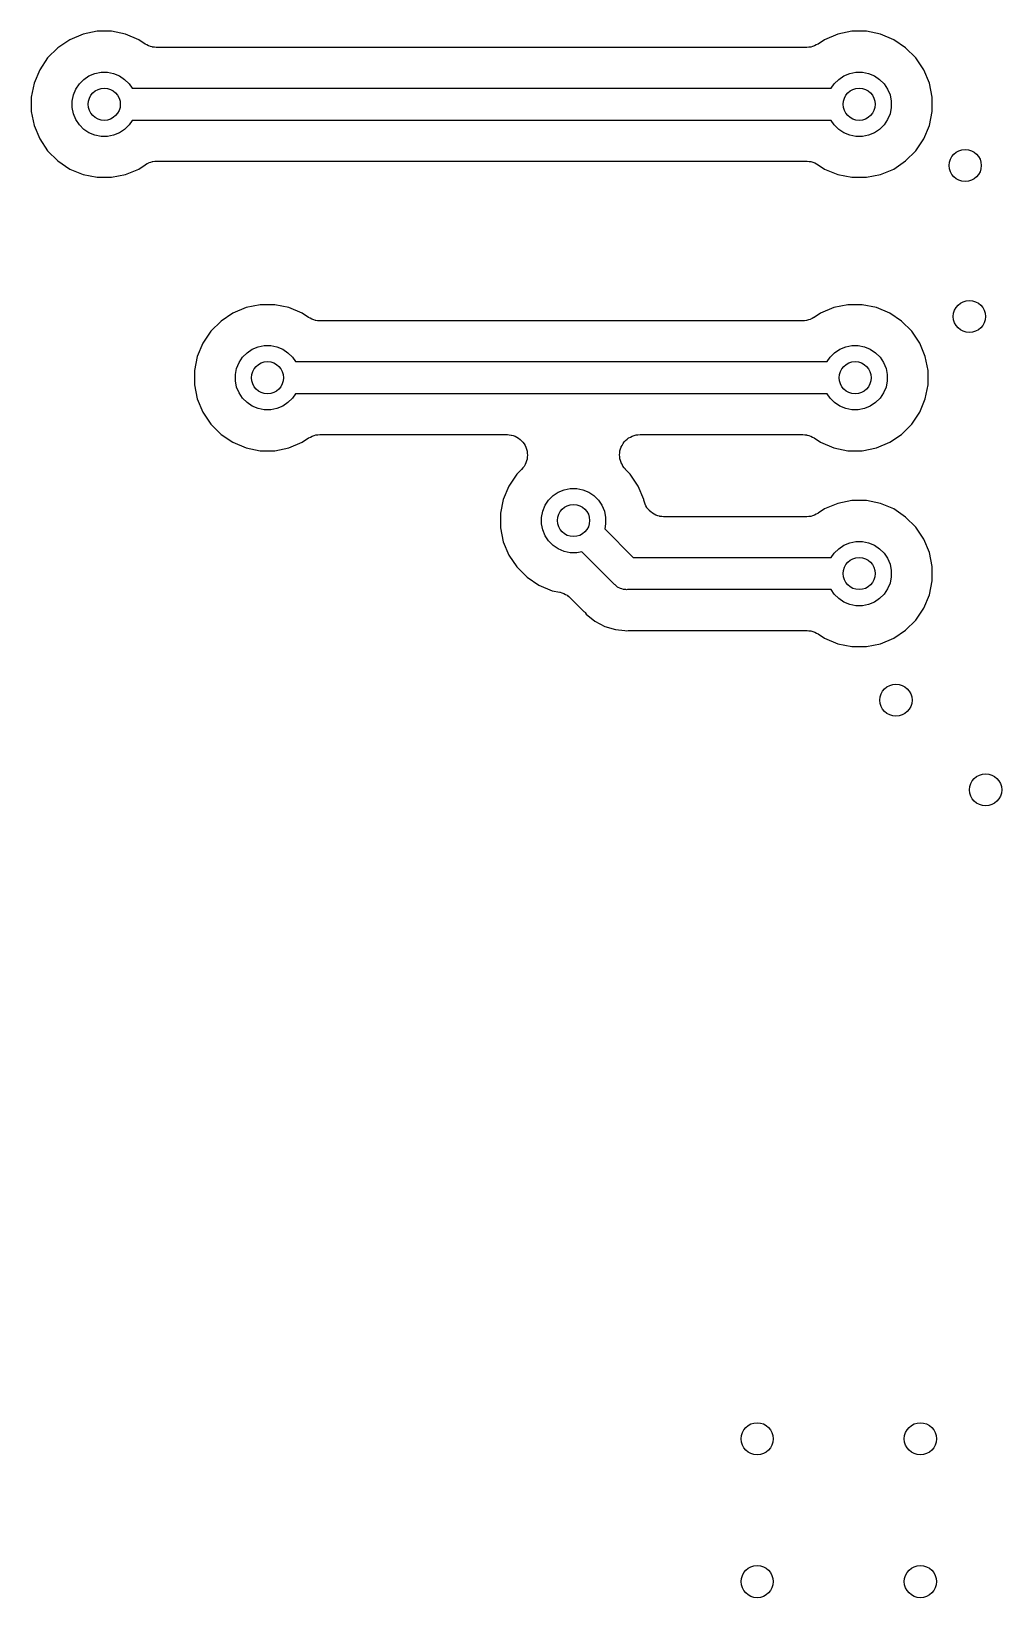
# Model space of a CAD drawing. Extents: x 49 to 143, y -158 to -38.
# Drawn here: x 126.67 to 132.71, y -131.04 to -121.29 of the extents above; entities that cross this region are included whole.
import ezdxf

# ---------------------------------------------------------------- set-up
doc = ezdxf.new("R2010")
doc.units = 0
doc.layers.add('BLACK', color=7, linetype='CONTINUOUS')

msp = doc.modelspace()

# ---------------------------------------------------------------- linework, layer by layer
at = {"layer": 'BLACK', "linetype": 'CONTINUOUS'}
for p, q in [((126.912, -121.34), (126.838, -121.39)), ((126.995, -121.306), (126.912, -121.34)), ((127.082, -121.288), (126.995, -121.306)), ((127.172, -121.288), (127.082, -121.288)), ((127.259, -121.306), (127.172, -121.288)), ((127.342, -121.34), (127.259, -121.306)), ((127.382, -121.367), (127.342, -121.34)), ((127.393, -121.372), (127.382, -121.367)), ((127.403, -121.378), (127.393, -121.372)), ((131.559, -121.373), (131.548, -121.379)), ((131.569, -121.368), (131.559, -121.373)), ((131.57, -121.367), (131.569, -121.368)), ((131.571, -121.367), (131.57, -121.367)), ((131.57, -121.367), (131.57, -121.367)), ((131.57, -121.367), (131.57, -121.367)), ((131.611, -121.34), (131.571, -121.367)), ((131.694, -121.306), (131.611, -121.34)), ((131.781, -121.288), (131.694, -121.306)), ((131.871, -121.288), (131.781, -121.288)), ((131.958, -121.306), (131.871, -121.288)), ((132.041, -121.34), (131.958, -121.306)), ((132.115, -121.39), (132.041, -121.34)), ((126.774, -121.453), (126.725, -121.527)), ((126.838, -121.39), (126.774, -121.453)), ((127.404, -121.378), (127.403, -121.378)), ((127.415, -121.382), (127.404, -121.378)), ((127.404, -121.378), (127.404, -121.378)), ((127.426, -121.385), (127.415, -121.382)), ((127.427, -121.386), (127.426, -121.385)), ((127.428, -121.386), (127.427, -121.386)), ((127.439, -121.387), (127.428, -121.386)), ((127.451, -121.388), (127.439, -121.387)), ((127.453, -121.388), (127.451, -121.388)), ((131.5, -121.388), (127.453, -121.388)), ((127.453, -121.388), (127.453, -121.388)), ((127.453, -121.388), (127.453, -121.388)), ((127.453, -121.388), (127.453, -121.388)), ((131.512, -121.387), (131.5, -121.388)), ((131.523, -121.386), (131.512, -121.387)), ((131.524, -121.386), (131.523, -121.386)), ((131.525, -121.386), (131.524, -121.386)), ((131.536, -121.382), (131.525, -121.386)), ((131.547, -121.379), (131.536, -121.382)), ((131.548, -121.379), (131.547, -121.379)), ((131.548, -121.379), (131.548, -121.379)), ((132.179, -121.453), (132.115, -121.39)), ((132.228, -121.527), (132.179, -121.453)), ((126.725, -121.527), (126.69, -121.61)), ((127, -121.587), (127.032, -121.565)), ((127.032, -121.565), (127.069, -121.55)), ((127.069, -121.55), (127.107, -121.542)), ((127.107, -121.542), (127.147, -121.542)), ((127.147, -121.542), (127.185, -121.55)), ((127.185, -121.55), (127.222, -121.565)), ((127.222, -121.565), (127.254, -121.587)), ((131.699, -121.587), (131.731, -121.565)), ((131.731, -121.565), (131.768, -121.55)), ((131.768, -121.55), (131.806, -121.542)), ((131.806, -121.542), (131.846, -121.542)), ((131.846, -121.542), (131.884, -121.55)), ((131.884, -121.55), (131.921, -121.565)), ((131.921, -121.565), (131.953, -121.587)), ((132.263, -121.61), (132.228, -121.527)), ((126.69, -121.61), (126.673, -121.697)), ((126.935, -121.684), (126.95, -121.647)), ((126.95, -121.647), (126.972, -121.615)), ((126.972, -121.615), (127, -121.587)), ((127.254, -121.587), (127.282, -121.615)), ((127.282, -121.615), (127.301, -121.642)), ((127.301, -121.642), (131.652, -121.642)), ((131.652, -121.642), (131.671, -121.615)), ((131.671, -121.615), (131.699, -121.587)), ((131.953, -121.587), (131.981, -121.615)), ((131.981, -121.615), (132.003, -121.647)), ((132.003, -121.647), (132.018, -121.684)), ((132.28, -121.697), (132.263, -121.61)), ((126.673, -121.697), (126.673, -121.787)), ((126.927, -121.723), (126.935, -121.684)), ((126.927, -121.762), (126.927, -121.723)), ((126.935, -121.801), (126.927, -121.762)), ((132.018, -121.684), (132.026, -121.723)), ((132.026, -121.762), (132.018, -121.801)), ((132.026, -121.723), (132.026, -121.762)), ((132.28, -121.787), (132.28, -121.697)), ((126.673, -121.787), (126.69, -121.875)), ((126.95, -121.837), (126.935, -121.801)), ((126.972, -121.87), (126.95, -121.837)), ((127.301, -121.842), (127.282, -121.87)), ((131.652, -121.842), (127.301, -121.842)), ((131.671, -121.87), (131.652, -121.842)), ((132.003, -121.837), (131.981, -121.87)), ((132.018, -121.801), (132.003, -121.837)), ((132.263, -121.875), (132.28, -121.787)), ((126.69, -121.875), (126.725, -121.957)), ((126.725, -121.957), (126.774, -122.032)), ((127, -121.898), (126.972, -121.87)), ((127.032, -121.919), (127, -121.898)), ((127.069, -121.935), (127.032, -121.919)), ((127.107, -121.942), (127.069, -121.935)), ((127.147, -121.942), (127.107, -121.942)), ((127.185, -121.935), (127.147, -121.942)), ((127.222, -121.919), (127.185, -121.935)), ((127.254, -121.898), (127.222, -121.919)), ((127.282, -121.87), (127.254, -121.898)), ((131.699, -121.898), (131.671, -121.87)), ((131.731, -121.919), (131.699, -121.898)), ((131.768, -121.935), (131.731, -121.919)), ((131.806, -121.942), (131.768, -121.935)), ((131.846, -121.942), (131.806, -121.942)), ((131.884, -121.935), (131.846, -121.942)), ((131.921, -121.919), (131.884, -121.935)), ((131.953, -121.898), (131.921, -121.919)), ((131.981, -121.87), (131.953, -121.898)), ((132.179, -122.032), (132.228, -121.957)), ((132.228, -121.957), (132.263, -121.875)), ((126.774, -122.032), (126.838, -122.095)), ((132.115, -122.095), (132.179, -122.032)), ((126.838, -122.095), (126.912, -122.145)), ((126.912, -122.145), (126.995, -122.179)), ((127.259, -122.179), (127.342, -122.145)), ((127.342, -122.145), (127.382, -122.118)), ((127.382, -122.118), (127.383, -122.117)), ((127.383, -122.117), (127.383, -122.117)), ((127.383, -122.117), (127.383, -122.117)), ((127.383, -122.117), (127.384, -122.117)), ((127.384, -122.117), (127.394, -122.111)), ((127.394, -122.111), (127.405, -122.106)), ((127.405, -122.106), (127.406, -122.105)), ((127.405, -122.106), (127.405, -122.106)), ((127.406, -122.105), (127.417, -122.102)), ((127.417, -122.102), (127.428, -122.099)), ((127.428, -122.099), (127.429, -122.099)), ((127.429, -122.099), (127.43, -122.098)), ((127.43, -122.098), (127.441, -122.097)), ((127.441, -122.097), (127.453, -122.096)), ((127.453, -122.096), (131.5, -122.096)), ((131.5, -122.096), (131.5, -122.096)), ((131.5, -122.096), (131.5, -122.096)), ((131.5, -122.096), (131.5, -122.096)), ((131.5, -122.096), (131.502, -122.096)), ((131.502, -122.096), (131.514, -122.098)), ((131.514, -122.098), (131.525, -122.099)), ((131.525, -122.099), (131.526, -122.099)), ((131.526, -122.099), (131.526, -122.099)), ((131.526, -122.099), (131.538, -122.103)), ((131.538, -122.103), (131.549, -122.106)), ((131.549, -122.106), (131.549, -122.106)), ((131.549, -122.106), (131.55, -122.106)), ((131.55, -122.106), (131.56, -122.112)), ((131.56, -122.112), (131.571, -122.118)), ((131.571, -122.118), (131.611, -122.145)), ((131.611, -122.145), (131.694, -122.179)), ((131.958, -122.179), (132.041, -122.145)), ((132.041, -122.145), (132.115, -122.095)), ((126.995, -122.179), (127.082, -122.196)), ((127.082, -122.196), (127.172, -122.196)), ((127.172, -122.196), (127.259, -122.179)), ((131.694, -122.179), (131.781, -122.196)), ((131.781, -122.196), (131.871, -122.196)), ((131.871, -122.196), (131.958, -122.179)), ((128.011, -123.007), (127.928, -123.042)), ((128.098, -122.99), (128.011, -123.007)), ((128.188, -122.99), (128.098, -122.99)), ((128.275, -123.007), (128.188, -122.99)), ((128.358, -123.042), (128.275, -123.007)), ((131.668, -123.007), (131.586, -123.042)), ((131.756, -122.99), (131.668, -123.007)), ((131.845, -122.99), (131.756, -122.99)), ((131.933, -123.007), (131.845, -122.99)), ((132.016, -123.042), (131.933, -123.007)), ((127.854, -123.091), (127.79, -123.155)), ((127.928, -123.042), (127.854, -123.091)), ((128.398, -123.069), (128.358, -123.042)), ((128.409, -123.074), (128.398, -123.069)), ((128.419, -123.08), (128.409, -123.074)), ((128.42, -123.08), (128.419, -123.08)), ((128.431, -123.084), (128.42, -123.08)), ((128.42, -123.08), (128.42, -123.08)), ((128.442, -123.087), (128.431, -123.084)), ((128.443, -123.087), (128.442, -123.087)), ((128.444, -123.088), (128.443, -123.087)), ((128.455, -123.089), (128.444, -123.088)), ((128.467, -123.09), (128.455, -123.089)), ((128.469, -123.09), (128.467, -123.09)), ((131.475, -123.09), (128.469, -123.09)), ((128.469, -123.09), (128.469, -123.09)), ((128.469, -123.09), (128.469, -123.09)), ((128.469, -123.09), (128.469, -123.09)), ((131.486, -123.089), (131.475, -123.09)), ((131.498, -123.088), (131.486, -123.089)), ((131.499, -123.088), (131.498, -123.088)), ((131.511, -123.084), (131.499, -123.088)), ((131.499, -123.088), (131.499, -123.088)), ((131.522, -123.081), (131.511, -123.084)), ((131.523, -123.08), (131.522, -123.081)), ((131.522, -123.081), (131.522, -123.081)), ((131.533, -123.075), (131.523, -123.08)), ((131.544, -123.07), (131.533, -123.075)), ((131.545, -123.069), (131.544, -123.07)), ((131.586, -123.042), (131.545, -123.069)), ((131.545, -123.069), (131.545, -123.069)), ((131.545, -123.069), (131.545, -123.069)), ((131.545, -123.069), (131.545, -123.069)), ((132.09, -123.091), (132.016, -123.042)), ((132.153, -123.155), (132.09, -123.091)), ((127.79, -123.155), (127.741, -123.229)), ((132.203, -123.229), (132.153, -123.155)), ((127.706, -123.312), (127.689, -123.399)), ((127.741, -123.229), (127.706, -123.312)), ((127.966, -123.349), (127.988, -123.317)), ((127.988, -123.317), (128.016, -123.289)), ((128.016, -123.289), (128.048, -123.267)), ((128.048, -123.267), (128.085, -123.252)), ((128.085, -123.252), (128.123, -123.244)), ((128.123, -123.244), (128.163, -123.244)), ((128.163, -123.244), (128.201, -123.252)), ((128.201, -123.252), (128.238, -123.267)), ((128.238, -123.267), (128.27, -123.289)), ((128.27, -123.289), (128.298, -123.317)), ((128.298, -123.317), (128.317, -123.344)), ((131.627, -123.344), (131.645, -123.317)), ((131.645, -123.317), (131.673, -123.289)), ((131.673, -123.289), (131.706, -123.267)), ((131.706, -123.267), (131.742, -123.252)), ((131.742, -123.252), (131.781, -123.244)), ((131.781, -123.244), (131.82, -123.244)), ((131.82, -123.244), (131.859, -123.252)), ((131.859, -123.252), (131.895, -123.267)), ((131.895, -123.267), (131.928, -123.289)), ((131.928, -123.289), (131.956, -123.317)), ((131.956, -123.317), (131.978, -123.349)), ((132.237, -123.312), (132.203, -123.229)), ((132.255, -123.399), (132.237, -123.312)), ((127.689, -123.399), (127.689, -123.489)), ((127.943, -123.424), (127.951, -123.386)), ((127.951, -123.386), (127.966, -123.349)), ((128.317, -123.344), (131.627, -123.344)), ((131.978, -123.349), (131.993, -123.386)), ((131.993, -123.386), (132.001, -123.424)), ((132.255, -123.489), (132.255, -123.399)), ((127.689, -123.489), (127.706, -123.576)), ((127.943, -123.464), (127.943, -123.424)), ((127.951, -123.502), (127.943, -123.464)), ((127.966, -123.539), (127.951, -123.502)), ((131.993, -123.502), (131.978, -123.539)), ((132.001, -123.464), (131.993, -123.502)), ((132.001, -123.424), (132.001, -123.464)), ((132.237, -123.576), (132.255, -123.489)), ((127.706, -123.576), (127.741, -123.659)), ((127.988, -123.571), (127.966, -123.539)), ((128.016, -123.599), (127.988, -123.571)), ((128.048, -123.621), (128.016, -123.599)), ((128.27, -123.599), (128.238, -123.621)), ((128.298, -123.571), (128.27, -123.599)), ((128.317, -123.544), (128.298, -123.571)), ((131.627, -123.544), (128.317, -123.544)), ((131.645, -123.571), (131.627, -123.544)), ((131.673, -123.599), (131.645, -123.571)), ((131.706, -123.621), (131.673, -123.599)), ((131.928, -123.599), (131.895, -123.621)), ((131.956, -123.571), (131.928, -123.599)), ((131.978, -123.539), (131.956, -123.571)), ((132.203, -123.659), (132.237, -123.576)), ((127.741, -123.659), (127.79, -123.733)), ((128.085, -123.636), (128.048, -123.621)), ((128.123, -123.644), (128.085, -123.636)), ((128.163, -123.644), (128.123, -123.644)), ((128.201, -123.636), (128.163, -123.644)), ((128.238, -123.621), (128.201, -123.636)), ((131.742, -123.636), (131.706, -123.621)), ((131.781, -123.644), (131.742, -123.636)), ((131.82, -123.644), (131.781, -123.644)), ((131.859, -123.636), (131.82, -123.644)), ((131.895, -123.621), (131.859, -123.636)), ((132.153, -123.733), (132.203, -123.659)), ((127.79, -123.733), (127.854, -123.797)), ((127.854, -123.797), (127.928, -123.846)), ((128.41, -123.813), (128.421, -123.808)), ((128.421, -123.808), (128.421, -123.807)), ((128.421, -123.807), (128.422, -123.807)), ((128.422, -123.807), (128.433, -123.804)), ((128.433, -123.804), (128.444, -123.8)), ((128.444, -123.8), (128.445, -123.8)), ((128.445, -123.8), (128.446, -123.8)), ((128.446, -123.8), (128.457, -123.799)), ((128.457, -123.799), (128.469, -123.798)), ((128.469, -123.798), (129.634, -123.798)), ((129.634, -123.798), (129.636, -123.798)), ((129.636, -123.798), (129.636, -123.798)), ((129.636, -123.798), (129.636, -123.798)), ((129.636, -123.798), (129.636, -123.798)), ((129.636, -123.798), (129.648, -123.799)), ((129.648, -123.799), (129.66, -123.801)), ((129.66, -123.801), (129.661, -123.801)), ((129.661, -123.801), (129.661, -123.801)), ((129.661, -123.801), (129.672, -123.804)), ((129.672, -123.804), (129.684, -123.808)), ((129.684, -123.808), (129.684, -123.808)), ((129.684, -123.808), (129.684, -123.808)), ((129.684, -123.808), (129.695, -123.814)), ((130.403, -123.813), (130.413, -123.808)), ((130.413, -123.808), (130.414, -123.807)), ((130.413, -123.808), (130.413, -123.808)), ((130.414, -123.807), (130.425, -123.804)), ((130.425, -123.804), (130.437, -123.8)), ((130.437, -123.8), (130.449, -123.799)), ((130.437, -123.8), (130.437, -123.8)), ((130.437, -123.8), (130.437, -123.8)), ((130.449, -123.799), (130.462, -123.798)), ((130.462, -123.798), (131.475, -123.798)), ((131.475, -123.798), (131.475, -123.798)), ((131.475, -123.798), (131.475, -123.798)), ((131.475, -123.798), (131.475, -123.798)), ((131.475, -123.798), (131.476, -123.798)), ((131.476, -123.798), (131.488, -123.799)), ((131.488, -123.799), (131.5, -123.8)), ((131.5, -123.8), (131.5, -123.801)), ((131.5, -123.801), (131.501, -123.801)), ((131.501, -123.801), (131.512, -123.804)), ((131.512, -123.804), (131.523, -123.808)), ((131.523, -123.808), (131.524, -123.808)), ((131.524, -123.808), (131.525, -123.808)), ((131.525, -123.808), (131.535, -123.814)), ((132.016, -123.846), (132.09, -123.797)), ((132.09, -123.797), (132.153, -123.733)), ((127.928, -123.846), (128.011, -123.881)), ((128.011, -123.881), (128.098, -123.898)), ((128.098, -123.898), (128.188, -123.898)), ((128.188, -123.898), (128.275, -123.881)), ((128.275, -123.881), (128.358, -123.846)), ((128.358, -123.846), (128.398, -123.819)), ((128.398, -123.819), (128.399, -123.819)), ((128.399, -123.819), (128.4, -123.818)), ((128.399, -123.819), (128.399, -123.819)), ((128.399, -123.819), (128.399, -123.819)), ((128.4, -123.818), (128.41, -123.813)), ((129.695, -123.814), (129.706, -123.82)), ((129.706, -123.82), (129.706, -123.82)), ((129.706, -123.82), (129.706, -123.82)), ((129.706, -123.82), (129.715, -123.828)), ((129.715, -123.828), (129.725, -123.836)), ((129.725, -123.836), (129.725, -123.836)), ((129.725, -123.836), (129.725, -123.836)), ((129.725, -123.836), (129.733, -123.845)), ((129.733, -123.845), (129.74, -123.855)), ((129.74, -123.855), (129.74, -123.855)), ((129.74, -123.855), (129.741, -123.855)), ((129.741, -123.855), (129.746, -123.866)), ((129.746, -123.866), (129.752, -123.877)), ((129.752, -123.877), (129.752, -123.877)), ((129.752, -123.877), (129.752, -123.877)), ((129.752, -123.877), (129.755, -123.889)), ((129.755, -123.889), (129.759, -123.901)), ((129.759, -123.901), (129.759, -123.901)), ((129.759, -123.901), (129.759, -123.901)), ((129.759, -123.901), (129.76, -123.913)), ((130.336, -123.912), (130.337, -123.899)), ((130.337, -123.899), (130.341, -123.887)), ((130.337, -123.899), (130.337, -123.899)), ((130.337, -123.899), (130.337, -123.899)), ((130.341, -123.887), (130.345, -123.876)), ((130.345, -123.875), (130.351, -123.865)), ((130.345, -123.876), (130.345, -123.875)), ((130.345, -123.876), (130.345, -123.876)), ((130.351, -123.865), (130.356, -123.854)), ((130.356, -123.854), (130.357, -123.854)), ((130.357, -123.854), (130.364, -123.844)), ((130.357, -123.854), (130.357, -123.854)), ((130.364, -123.844), (130.372, -123.835)), ((130.372, -123.835), (130.382, -123.827)), ((130.372, -123.835), (130.372, -123.835)), ((130.372, -123.835), (130.372, -123.835)), ((130.382, -123.827), (130.391, -123.819)), ((130.391, -123.819), (130.392, -123.819)), ((130.392, -123.819), (130.403, -123.813)), ((130.392, -123.819), (130.392, -123.819)), ((131.535, -123.814), (131.545, -123.819)), ((131.545, -123.819), (131.586, -123.846)), ((131.586, -123.846), (131.668, -123.881)), ((131.668, -123.881), (131.756, -123.898)), ((131.756, -123.898), (131.845, -123.898)), ((131.845, -123.898), (131.933, -123.881)), ((131.933, -123.881), (132.016, -123.846)), ((129.732, -124.005), (129.724, -124.015)), ((129.74, -123.996), (129.732, -124.005)), ((129.746, -123.985), (129.74, -123.996)), ((129.74, -123.996), (129.74, -123.996)), ((129.74, -123.996), (129.74, -123.996)), ((129.751, -123.974), (129.746, -123.985)), ((129.752, -123.974), (129.751, -123.974)), ((129.751, -123.974), (129.751, -123.974)), ((129.755, -123.962), (129.752, -123.974)), ((129.759, -123.951), (129.755, -123.962)), ((129.76, -123.938), (129.759, -123.95)), ((129.759, -123.95), (129.759, -123.95)), ((129.759, -123.95), (129.759, -123.951)), ((129.76, -123.913), (129.761, -123.925)), ((129.761, -123.926), (129.76, -123.938)), ((129.761, -123.925), (129.761, -123.926)), ((129.761, -123.926), (129.761, -123.926)), ((130.335, -123.924), (130.336, -123.912)), ((130.336, -123.936), (130.335, -123.924)), ((130.335, -123.924), (130.335, -123.924)), ((130.335, -123.924), (130.335, -123.924)), ((130.337, -123.948), (130.336, -123.936)), ((130.337, -123.949), (130.337, -123.948)), ((130.34, -123.96), (130.337, -123.949)), ((130.337, -123.949), (130.337, -123.949)), ((130.344, -123.972), (130.34, -123.96)), ((130.344, -123.973), (130.344, -123.972)), ((130.344, -123.972), (130.344, -123.972)), ((130.35, -123.983), (130.344, -123.973)), ((130.355, -123.994), (130.35, -123.983)), ((130.355, -123.995), (130.355, -123.994)), ((130.355, -123.994), (130.355, -123.994)), ((130.363, -124.004), (130.355, -123.995)), ((130.371, -124.014), (130.363, -124.004)), ((129.695, -124.044), (129.646, -124.118)), ((129.724, -124.015), (129.695, -124.044)), ((130.372, -124.015), (130.371, -124.014)), ((130.371, -124.014), (130.371, -124.014)), ((130.371, -124.014), (130.371, -124.014)), ((130.371, -124.014), (130.371, -124.014)), ((130.401, -124.044), (130.372, -124.015)), ((130.45, -124.118), (130.401, -124.044)), ((129.611, -124.201), (129.594, -124.288)), ((129.646, -124.118), (129.611, -124.201)), ((129.893, -124.206), (129.921, -124.178)), ((129.921, -124.178), (129.953, -124.156)), ((129.953, -124.156), (129.99, -124.141)), ((129.99, -124.141), (130.028, -124.133)), ((130.028, -124.133), (130.068, -124.133)), ((130.068, -124.133), (130.106, -124.141)), ((130.106, -124.141), (130.143, -124.156)), ((130.143, -124.156), (130.175, -124.178)), ((130.175, -124.178), (130.203, -124.206)), ((130.485, -124.201), (130.45, -124.118)), ((130.486, -124.207), (130.485, -124.201)), ((129.594, -124.288), (129.594, -124.378)), ((129.848, -124.313), (129.856, -124.275)), ((129.856, -124.275), (129.871, -124.238)), ((129.871, -124.238), (129.893, -124.206)), ((130.203, -124.206), (130.225, -124.238)), ((130.225, -124.238), (130.24, -124.275)), ((130.24, -124.275), (130.248, -124.313)), ((130.489, -124.218), (130.486, -124.207)), ((130.493, -124.23), (130.489, -124.218)), ((130.493, -124.231), (130.493, -124.23)), ((130.493, -124.23), (130.493, -124.23)), ((130.499, -124.241), (130.493, -124.231)), ((130.504, -124.252), (130.499, -124.241)), ((130.505, -124.253), (130.504, -124.252)), ((130.504, -124.252), (130.504, -124.252)), ((130.512, -124.262), (130.505, -124.253)), ((130.52, -124.271), (130.512, -124.262)), ((130.52, -124.272), (130.52, -124.271)), ((130.52, -124.271), (130.52, -124.271)), ((130.53, -124.279), (130.52, -124.272)), ((130.539, -124.287), (130.53, -124.279)), ((130.539, -124.288), (130.539, -124.287)), ((130.539, -124.287), (130.539, -124.287)), ((130.55, -124.293), (130.539, -124.288)), ((130.56, -124.299), (130.55, -124.293)), ((130.561, -124.299), (130.56, -124.299)), ((130.573, -124.303), (130.561, -124.299)), ((130.561, -124.299), (130.561, -124.299)), ((131.559, -124.294), (131.548, -124.3)), ((131.569, -124.289), (131.559, -124.294)), ((131.57, -124.288), (131.569, -124.289)), ((131.571, -124.288), (131.57, -124.288)), ((131.57, -124.288), (131.57, -124.288)), ((131.57, -124.288), (131.57, -124.288)), ((131.611, -124.261), (131.571, -124.288)), ((131.694, -124.227), (131.611, -124.261)), ((131.781, -124.209), (131.694, -124.227)), ((131.871, -124.209), (131.781, -124.209)), ((131.958, -124.227), (131.871, -124.209)), ((132.041, -124.261), (131.958, -124.227)), ((132.115, -124.311), (132.041, -124.261)), ((129.594, -124.378), (129.611, -124.465)), ((129.848, -124.353), (129.848, -124.313)), ((129.856, -124.391), (129.848, -124.353)), ((129.871, -124.428), (129.856, -124.391)), ((130.248, -124.353), (130.242, -124.385)), ((130.242, -124.385), (130.42, -124.563)), ((130.248, -124.313), (130.248, -124.353)), ((130.584, -124.306), (130.573, -124.303)), ((130.585, -124.307), (130.584, -124.306)), ((130.584, -124.306), (130.584, -124.306)), ((130.597, -124.308), (130.585, -124.307)), ((130.609, -124.309), (130.597, -124.308)), ((130.61, -124.309), (130.609, -124.309)), ((131.5, -124.309), (130.61, -124.309)), ((130.61, -124.309), (130.61, -124.309)), ((130.61, -124.309), (130.61, -124.309)), ((130.61, -124.309), (130.61, -124.309)), ((131.512, -124.308), (131.5, -124.309)), ((131.523, -124.307), (131.512, -124.308)), ((131.524, -124.307), (131.523, -124.307)), ((131.525, -124.307), (131.524, -124.307)), ((131.536, -124.303), (131.525, -124.307)), ((131.547, -124.3), (131.536, -124.303)), ((131.548, -124.3), (131.547, -124.3)), ((131.548, -124.3), (131.548, -124.3)), ((132.179, -124.374), (132.115, -124.311)), ((132.228, -124.448), (132.179, -124.374)), ((129.611, -124.465), (129.646, -124.548)), ((129.893, -124.46), (129.871, -124.428)), ((129.921, -124.488), (129.893, -124.46)), ((129.953, -124.51), (129.921, -124.488)), ((131.699, -124.508), (131.731, -124.486)), ((131.731, -124.486), (131.768, -124.471)), ((131.768, -124.471), (131.806, -124.463)), ((131.806, -124.463), (131.846, -124.463)), ((131.846, -124.463), (131.884, -124.471)), ((131.884, -124.471), (131.921, -124.486)), ((131.921, -124.486), (131.953, -124.508)), ((132.263, -124.531), (132.228, -124.448)), ((129.646, -124.548), (129.695, -124.622)), ((129.99, -124.525), (129.953, -124.51)), ((130.028, -124.533), (129.99, -124.525)), ((130.068, -124.533), (130.028, -124.533)), ((130.1, -124.527), (130.068, -124.533)), ((130.304, -124.73), (130.1, -124.527)), ((130.42, -124.563), (131.652, -124.563)), ((131.652, -124.563), (131.671, -124.536)), ((131.671, -124.536), (131.699, -124.508)), ((131.953, -124.508), (131.981, -124.536)), ((131.981, -124.536), (132.003, -124.568)), ((132.003, -124.568), (132.018, -124.605)), ((132.28, -124.618), (132.263, -124.531)), ((129.695, -124.622), (129.759, -124.686)), ((129.759, -124.686), (129.833, -124.735)), ((132.018, -124.605), (132.026, -124.644)), ((132.026, -124.683), (132.018, -124.722)), ((132.026, -124.644), (132.026, -124.683)), ((132.28, -124.708), (132.28, -124.618)), ((129.833, -124.735), (129.916, -124.77)), ((129.916, -124.77), (129.963, -124.779)), ((129.963, -124.779), (129.963, -124.779)), ((129.963, -124.779), (129.963, -124.779)), ((129.963, -124.779), (129.963, -124.779)), ((129.963, -124.779), (129.965, -124.779)), ((129.965, -124.779), (129.976, -124.783)), ((129.976, -124.783), (129.987, -124.786)), ((129.987, -124.786), (129.988, -124.787)), ((129.988, -124.787), (129.988, -124.787)), ((129.988, -124.787), (129.999, -124.793)), ((130.307, -124.734), (130.304, -124.73)), ((130.322, -124.747), (130.307, -124.734)), ((130.34, -124.756), (130.322, -124.747)), ((130.348, -124.758), (130.34, -124.756)), ((130.359, -124.762), (130.348, -124.758)), ((130.362, -124.762), (130.359, -124.762)), ((130.373, -124.763), (130.362, -124.762)), ((130.378, -124.764), (130.373, -124.763)), ((130.373, -124.763), (130.373, -124.763)), ((130.383, -124.763), (130.378, -124.764)), ((131.652, -124.763), (130.383, -124.763)), ((131.671, -124.791), (131.652, -124.763)), ((132.003, -124.758), (131.981, -124.791)), ((132.018, -124.722), (132.003, -124.758)), ((132.263, -124.796), (132.28, -124.708)), ((129.999, -124.793), (130.009, -124.798)), ((130.009, -124.798), (130.01, -124.798)), ((130.01, -124.798), (130.01, -124.799)), ((130.01, -124.799), (130.019, -124.806)), ((130.019, -124.806), (130.028, -124.814)), ((130.028, -124.814), (130.111, -124.897)), ((131.699, -124.819), (131.671, -124.791)), ((131.731, -124.84), (131.699, -124.819)), ((131.768, -124.856), (131.731, -124.84)), ((131.806, -124.863), (131.768, -124.856)), ((131.846, -124.863), (131.806, -124.863)), ((131.884, -124.856), (131.846, -124.863)), ((131.921, -124.84), (131.884, -124.856)), ((131.953, -124.819), (131.921, -124.84)), ((131.981, -124.791), (131.953, -124.819)), ((132.179, -124.953), (132.228, -124.878)), ((132.228, -124.878), (132.263, -124.796)), ((130.111, -124.897), (130.112, -124.898)), ((130.112, -124.898), (130.116, -124.902)), ((130.116, -124.902), (130.12, -124.906)), ((130.12, -124.906), (130.127, -124.915)), ((130.127, -124.915), (130.181, -124.959)), ((130.181, -124.959), (130.242, -124.992)), ((132.115, -125.016), (132.179, -124.953)), ((130.242, -124.992), (130.309, -125.012)), ((130.309, -125.012), (130.367, -125.018)), ((130.367, -125.018), (130.367, -125.018)), ((130.367, -125.018), (130.378, -125.019)), ((130.378, -125.019), (130.389, -125.018)), ((130.389, -125.018), (130.391, -125.018)), ((130.391, -125.018), (130.396, -125.018)), ((130.396, -125.018), (130.402, -125.017)), ((130.402, -125.017), (131.5, -125.017)), ((131.5, -125.017), (131.5, -125.017)), ((131.5, -125.017), (131.5, -125.017)), ((131.5, -125.017), (131.5, -125.017)), ((131.5, -125.017), (131.502, -125.017)), ((131.502, -125.017), (131.513, -125.019)), ((131.513, -125.019), (131.525, -125.02)), ((131.525, -125.02), (131.526, -125.02)), ((131.526, -125.02), (131.526, -125.02)), ((131.526, -125.02), (131.538, -125.024)), ((131.538, -125.024), (131.549, -125.027)), ((131.549, -125.027), (131.549, -125.027)), ((131.549, -125.027), (131.55, -125.027)), ((131.55, -125.027), (131.56, -125.033)), ((131.56, -125.033), (131.571, -125.039)), ((131.571, -125.039), (131.611, -125.066)), ((131.611, -125.066), (131.694, -125.1)), ((131.958, -125.1), (132.041, -125.066)), ((132.041, -125.066), (132.115, -125.016)), ((131.694, -125.1), (131.781, -125.117)), ((131.781, -125.117), (131.871, -125.117)), ((131.871, -125.117), (131.958, -125.1))]:
    msp.add_line(p, q, dxfattribs=at)
at = {"layer": 'BLACK'}
for centre in [(127.127, -121.742), (131.826, -121.742), (132.486, -122.123), (132.512, -123.063), (128.143, -123.444), (131.801, -123.444), (130.048, -124.333), (131.826, -124.663), (132.055, -125.451), (132.613, -126.009), (131.191, -130.048), (132.207, -130.048), (131.191, -130.937), (132.207, -130.937)]:
    msp.add_circle(centre, 0.1, dxfattribs=at)

doc.saveas('drawing.dxf')
